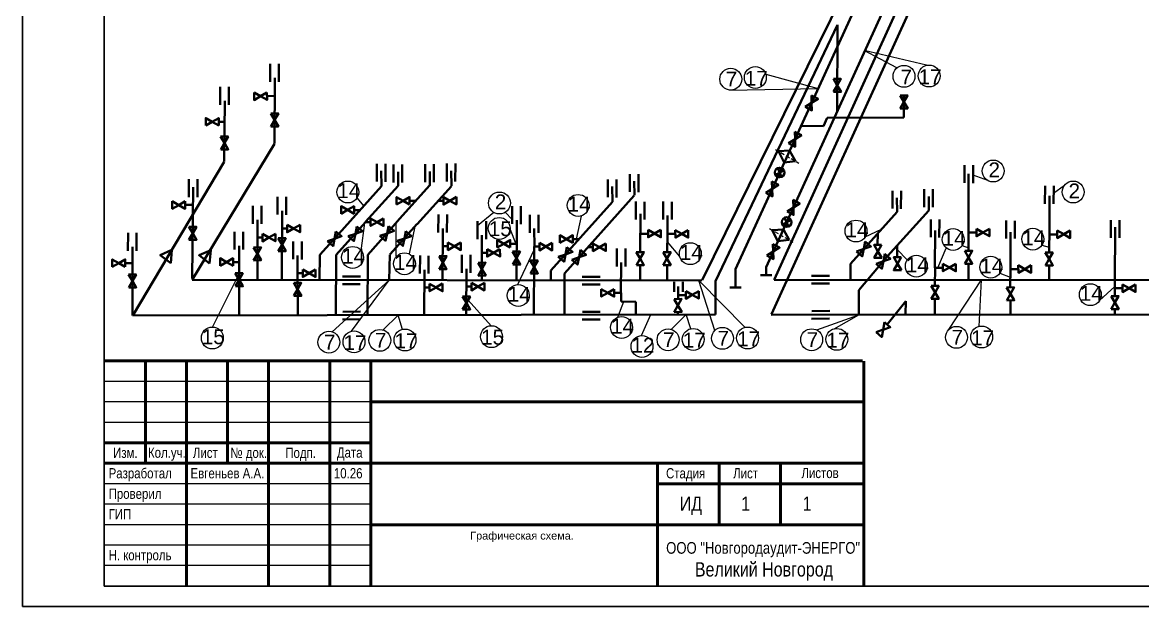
# Model space of a CAD drawing. Header units: inches. Extents: x -14875 to -3761, y 5061 to 12920.
# Drawn here: x -14875 to -7638, y 5061 to 8837 of the extents above; entities that cross this region are included whole.
import ezdxf
from ezdxf.enums import TextEntityAlignment as Align

# ---------------------------------------------------------------- set-up
doc = ezdxf.new("R2010")
doc.units = ezdxf.units.IN
doc.header["$MEASUREMENT"] = 0
doc.linetypes.add('ACAD_ISO02W100', pattern=[15, 12, -3])
doc.layers.get('0').update_dxf_attribs({"true_color": 0x000000})
for name, color, linetype, lineweight in [('анп Рамка жирная', 7, 'Continuous', 50), ('ГП_Таbлицы', 7, 'Continuous', 50), ('Трубы', 7, 'Continuous', 40)]:
    doc.layers.add(name, color=color, linetype=linetype, lineweight=lineweight)
doc.styles.add('ISO', font='arial.ttf')
doc.styles.get("Standard").update_dxf_attribs({"font": 'arial.ttf'})

msp = doc.modelspace()

# ---------------------------------------------------------------- linework, layer by layer
at = {"color": 18, "true_color": 0x000000}
for p, q in [((-9033.442464642885, 8560.150057035122), (-9435.486067306705, 8654.474533116374)), ((-9225.28145690011, 8542.439351792616), (-9435.486067306705, 8654.474533116374)), ((-10072.5053430079, 8503.000149872527), (-9733.103170797029, 8410.93543735408)), ((-10306.41879072227, 8399.735983803084), (-9733.103170797029, 8410.93543735408)), ((-10008.64714254545, 8014.944952006452), (-9985.677186472025, 8001.465990094466)), ((-9975.699486205072, 7995.774151493817), (-9952.729530131652, 7982.29518958183)), ((-9941.494552547378, 7975.875100976791), (-9918.524596473953, 7962.396139064806)), ((-9908.851675900101, 7957.066493319302), (-9885.88171982668, 7943.587531407316)), ((-9875.954368352785, 7937.924988567729), (-9857.54695571779, 7926.789549758329)), ((-8638.400848545007, 7815.162863223044), (-8731.629866862193, 7849.931246831862)), ((-8142.586715873684, 7783.530670604678), (-8212.777046662803, 7732.066622570901)), ((-12712.98165778396, 7702.491889500723), (-12669.70617009633, 7650.467753258019)), ((-11827.92335779877, 7608.002119706), (-11934.83360139322, 7521.757030478644)), ((-11755.02258986727, 7609.627620525594), (-11711.02621294649, 7564.104640167972)), ((-12685.42012379814, 7361.25743325578), (-12662.28821709121, 7542.434404484515)), ((-12459.27885704776, 7326.144485240506), (-12459.91665648023, 7542.424425161584)), ((-12374.63397039788, 7341.046328043181), (-12338.01611411499, 7518.063584832658)), ((-11723.07724772147, 7498.868419118075), (-11686.7996985137, 7406.125220660246)), ((-10049.05875529652, 7505.491532864609), (-10026.0887992231, 7492.012570952624)), ((-10016.11109895614, 7486.320732351975), (-9993.141142882723, 7472.841770439987)), ((-9981.90616529845, 7466.421681834949), (-9958.936209225025, 7452.942719922963)), ((-9430.314903961076, 7450.176001731723), (-9325.023946728328, 7500.105880766883)), ((-10627.99791733694, 7324.921317878814), (-10707.72745446908, 7418.003890152142)), ((-9949.263288651173, 7447.61307417746), (-9926.293332577752, 7434.134112265474)), ((-9916.365981103856, 7428.471569425887), (-9897.95856846886, 7417.336130616486)), ((-8802.725498869539, 7395.090576874873), (-8763.32582093502, 7379.577369236134)), ((-8287.778176204465, 7398.023534897724), (-8240.560061680331, 7384.797693118913)), ((-11674.17289064321, 7142.774601567939), (-11567.81287080405, 7366.843840721654)), ((-9158.386748802182, 7302.029801543724), (-9223.126428336956, 7370.155312712284)), ((-8960.682539505975, 7250.452458846712), (-8906.019253172275, 7378.364706424903)), ((-13646.70238047403, 6867.014054395566), (-13484.58169374621, 7189.859263517583)), ((-12872.54584653226, 6837.769787066443), (-12504.17169858411, 7171.786190617227)), ((-12748.09272256639, 6841.290183240564), (-12504.17169858411, 7171.786190617227)), ((-10205.65974768249, 6866.201388082534), (-10503.58120409321, 7169.666750768456)), ((-10402.06470699457, 6844.908462420588), (-10503.58120409321, 7169.666750768456)), ((-8890.210361652225, 6851.429766062103), (-8678.703864831627, 7173.621200877891)), ((-8693.805402340138, 6872.72269172405), (-8678.703864831627, 7173.621200877891)), ((-8559.649976449076, 7216.511556047621), (-8493.093657458001, 7191.583732608278)), ((-7916.415948234458, 7039.347410627737), (-7817.535451307256, 7129.513657083075)), ((-11847.06950435063, 6876.635082093004), (-11995.22409082519, 7041.997786351169)), ((-11027.90486414315, 6931.623245789067), (-10989.56568249539, 7033.605098125621)), ((-10875.74588187017, 6813.590874202799), (-10814.4737157276, 6948.790964080983)), ((-10681.39628208302, 6853.816471883491), (-10585.75956946511, 6948.759417887415)), ((-10556.94315811716, 6857.336868057611), (-10585.75956946511, 6948.759417887415)), ((-9743.059877496245, 6849.230344915561), (-9470.344771611697, 6947.370751275857)), ((-9629.33892788814, 6857.498245067947), (-9470.344771611697, 6947.370751275857)), ((-12543.28010019924, 6849.690098802765), (-12447.64338758133, 6944.633044806689)), ((-12418.82697623337, 6853.210494976885), (-12447.64338758133, 6944.633044806689))]:
    msp.add_line(p, q, dxfattribs=at)
at = {"color": 7}
msp.add_line((-11265.73891103064, 7585.753857461017), (-11297.0771704352, 7436.668375387171), dxfattribs=at)
at = {"color": 18, "lineweight": 40, "true_color": 0x000000}
for points in [[(-9635.163726882769, 8471.701189368243), (-9586.634241570997, 8472.200963371191), (-9610.466167281724, 8429.923309321563)], [(-13377.98961666314, 8383.737040591295), (-13377.71580831842, 8335.205754314604), (-13335.82338576184, 8359.708522471763)], [(-13294.48424176466, 8384.130549024374), (-13294.21043341993, 8335.599262747684), (-13336.37666439523, 8359.627780940558)], [(-9204.26209661756, 8364.49756731293), (-9155.732611305788, 8364.997341315879), (-9179.564537016515, 8322.71968726625)], [(-13269.59944396155, 8248.52244269293), (-13221.06995864978, 8249.02221669588), (-13244.90188436051, 8206.74456264625)], [(-13906.61521095074, 7680.79174961539), (-13906.34140260602, 7632.260463338698), (-13864.44898004944, 7656.763231495857)], [(-13823.10983605226, 7681.185258048468), (-13822.83602770754, 7632.653971771779), (-13865.00225868284, 7656.682489964653)], [(-12154.56833844057, 7708.473699007147), (-12154.29453009585, 7659.942412730456), (-12112.40210753928, 7684.445180887615)], [(-12071.06296354209, 7708.867207440226), (-12070.78915519737, 7660.335921163536), (-12112.95538617267, 7684.36443935641)], [(-13164.51944585225, 7529.101497083211), (-13164.24563750753, 7480.57021080652), (-13122.35321495095, 7505.072978963679)], [(-13081.01407095377, 7529.49500551629), (-13080.74026260904, 7480.9637192396), (-13122.90649358434, 7504.992237432474)], [(-12625.35501488443, 7570.178841304609), (-12625.0812065397, 7521.647555027917), (-12583.18878398313, 7546.150323185077)], [(-12541.84963998594, 7570.572349737688), (-12541.57583164122, 7522.041063460998), (-12583.74206261652, 7546.069581653872)], [(-13323.87148710834, 7470.43813480602), (-13323.59767876362, 7421.906848529328), (-13281.70525620704, 7446.409616686487)], [(-13240.36611220986, 7470.831643239098), (-13240.09230386513, 7422.300356962409), (-13282.25853484043, 7446.328875155283)], [(-10832.94575795964, 7496.619509192074), (-10832.67194961491, 7448.088222915383), (-10790.77952705834, 7472.590991072542)], [(-10749.44038306116, 7497.013017625153), (-10749.16657471643, 7448.481731348464), (-10791.33280569173, 7472.510249541338)], [(-10656.64023560263, 7494.865749660028), (-10656.3664272579, 7446.334463383337), (-10614.47400470133, 7470.837231540496)], [(-10573.13486070414, 7495.259258093107), (-10572.86105235942, 7446.727971816417), (-10615.02728333472, 7470.756490009291)], [(-8711.230090042507, 7503.031735750155), (-8710.956281697783, 7454.500449473464), (-8669.063859141208, 7479.003217630623)], [(-8627.724715144024, 7503.425244183234), (-8627.4509067993, 7454.893957906545), (-8669.617137774601, 7478.922476099418)], [(-8189.121651481913, 7491.737512206237), (-8188.84784313719, 7443.206225929545), (-8146.955420580614, 7467.708994086704)], [(-8105.616276583431, 7492.131020639315), (-8105.342468238707, 7443.599734362626), (-8147.508699214008, 7467.6282525555)], [(-13381.44531450836, 7382.90780567093), (-13332.91582919659, 7383.407579673878), (-13356.74775490732, 7341.129925624249)], [(-13222.09327325227, 7441.571167948121), (-13173.5637879405, 7442.070941951069), (-13197.39571365123, 7399.793287901441)], [(-12125.55150140381, 7414.202374137261), (-12125.27769305909, 7365.67108786057), (-12083.38527050251, 7390.173856017729)], [(-12042.04612650533, 7414.59588257034), (-12041.77231816061, 7366.064596293651), (-12083.93854913591, 7390.093114486524)], [(-11534.93016627372, 7411.871852082571), (-11534.65635792899, 7363.34056580588), (-11492.76393537242, 7387.843333963039)], [(-11451.42479137523, 7412.26536051565), (-11451.15098303051, 7363.734074238961), (-11493.31721400581, 7387.762592431834)], [(-11188.914862744, 7408.090476535239), (-11188.64105439928, 7359.559190258547), (-11146.74863184271, 7384.061958415707)], [(-11105.40948784552, 7408.483984968318), (-11105.1356795008, 7359.952698691628), (-11147.3019104761, 7383.981216884502)], [(-9323.73666039559, 7398.924952518882), (-9372.267946672282, 7398.651144174159), (-9347.765178515123, 7356.758721617583)], [(-12183.12532880384, 7326.672045002171), (-12134.59584349206, 7327.17181900512), (-12158.42776920279, 7284.894164955491)], [(-11872.84740686162, 7371.675401954104), (-11872.5735985169, 7323.144115677413), (-11830.68117596032, 7347.646883834572)], [(-11789.34203196314, 7372.068910387183), (-11789.06822361842, 7323.537624110493), (-11831.23445459372, 7347.566142303367)], [(-11707.72680739979, 7355.55815812595), (-11659.19732208802, 7356.057932128899), (-11683.02924779875, 7313.78027807927)], [(-10908.41791496336, 7352.61419643505), (-10859.88842965159, 7353.113970437998), (-10883.72035536232, 7310.83631638837)], [(-10734.98222902955, 7352.557258602708), (-10686.45274371778, 7353.057032605657), (-10710.2846694285, 7310.779378556028)], [(-9323.262410431307, 7314.866298987008), (-9371.793696708, 7314.592490642284), (-9347.765178515123, 7356.758721617583)], [(-9196.882403661077, 7319.109844016191), (-9245.413689937768, 7318.836035671467), (-9220.910921780609, 7276.943613114892)], [(-8787.268465056222, 7360.30090511325), (-8738.73897974445, 7360.800679116199), (-8762.570905455177, 7318.52302506657)], [(-8266.739999407298, 7350.353230910205), (-8218.210514095526, 7350.853004913153), (-8242.042439806253, 7308.575350863524)], [(-13063.81018236412, 7240.451244695658), (-13063.5363740194, 7191.919958418966), (-13021.64395146282, 7216.422726576126)], [(-12980.30480746564, 7240.844753128737), (-12980.03099912092, 7192.313466852047), (-13022.19723009622, 7216.341985044921)], [(-11930.42123426164, 7284.145072819014), (-11881.89174894987, 7284.644846821962), (-11905.7236746606, 7242.367192772334)], [(-11593.8663081265, 7298.673041163671), (-11545.33682281473, 7299.172815166619), (-11569.16874852546, 7256.89516111699)], [(-9196.408153696793, 7235.051190484317), (-9244.939439973487, 7234.777382139593), (-9220.910921780609, 7276.943613114892)], [(-8927.77518628164, 7277.027749457309), (-8927.501377936916, 7228.496463180618), (-8885.608955380341, 7252.999231337777)], [(-8844.269811383158, 7277.421257890388), (-8843.996003038434, 7228.889971613698), (-8886.162234013735, 7252.918489806572)], [(-8440.844628889772, 7267.178011027565), (-8440.570820545048, 7218.646724750874), (-8398.678397988473, 7243.149492908033)], [(-8357.33925399129, 7267.571519460644), (-8357.065445646565, 7219.040233183954), (-8399.231676621866, 7243.068751376828)], [(-14188.2297589624, 7208.232450865809), (-14139.70027365063, 7208.732224868758), (-14163.53219936135, 7166.454570819129)], [(-13499.51906027886, 7215.644549199456), (-13450.98957496708, 7216.144323202405), (-13474.82150067781, 7173.866669152776)], [(-13121.38400976414, 7152.920915560568), (-13072.85452445237, 7153.420689563516), (-13096.6864501631, 7111.143035513887)], [(-12244.25801961618, 7148.207548313505), (-12243.98421127145, 7099.676262036814), (-12202.09178871488, 7124.179030193973)], [(-12160.75264471769, 7148.601056746584), (-12160.47883637297, 7100.069770469894), (-12202.64506734827, 7124.098288662768)], [(-11973.60673079781, 7153.536331679665), (-11973.33292245309, 7105.005045402973), (-11931.44049989651, 7129.507813560132)], [(-11890.10135589933, 7153.929840112743), (-11889.82754755461, 7105.398553836054), (-11931.99377852991, 7129.427072028928)], [(-11134.87923258143, 7113.234018511983), (-11134.60542423671, 7064.702732235291), (-11092.71300168013, 7089.205500392451)], [(-11051.37385768295, 7113.627526945062), (-11051.10004933823, 7065.096240668372), (-11093.26628031353, 7089.124758861246)], [(-10588.8849572739, 7099.823132739526), (-10588.61114892918, 7051.291846462835), (-10546.7187263726, 7075.794614619994)], [(-10505.37958237542, 7100.216641172605), (-10505.1057740307, 7051.685354895915), (-10547.272005006, 7075.713873088789)], [(-9003.57448966003, 7133.534573252702), (-8955.045004348258, 7134.034347255651), (-8978.876930058985, 7091.756693206022)], [(-8516.169777594761, 7124.509757972697), (-8467.64029228299, 7125.009531975646), (-8491.472217993716, 7082.731877926017)], [(-7767.09021118614, 7143.040230778737), (-7766.816402841416, 7094.508944502046), (-7724.923980284841, 7119.011712659205)], [(-7683.584836287657, 7143.433739211816), (-7683.311027942933, 7094.902452935126), (-7725.477258918234, 7118.930971128)], [(-12031.18055819783, 7066.006002544575), (-11982.65107288606, 7066.505776547523), (-12006.48299859679, 7024.228122497894)], [(-10664.25723654642, 7049.223185716863), (-10615.72775123465, 7049.722959719811), (-10639.55967694538, 7007.445305670182)], [(-7841.525902703805, 7067.958400460888), (-7792.996417392033, 7068.458174463836), (-7816.828343102759, 7026.180520414207)]]:
    msp.add_lwpolyline(points, close=True, dxfattribs=at)
at = {"color": 0, "lineweight": 40}
for points in [[(-9634.31990367969, 8387.732118258484), (-9585.790418367915, 8388.231892261432), (-9610.487978043475, 8430.009772380943)], [(-9777.53009784366, 8365.542160342784), (-9734.679365164186, 8342.756738961745), (-9775.837485257971, 8317.039626655598)], [(-9203.418273414482, 8280.528496203171), (-9154.888788102706, 8281.02827020612), (-9179.586347778266, 8322.80615032563)], [(-9816.973378645262, 8291.40887132739), (-9774.122645965781, 8268.62344994635), (-9775.815258582044, 8317.125983733147)], [(-13268.75562075847, 8164.553371583172), (-13220.2261354467, 8165.05314558612), (-13244.92369512226, 8206.831025705631)], [(-9884.899488845203, 8130.52425759319), (-9842.048756165728, 8107.738836212151), (-9883.206876259514, 8082.021723906004)], [(-13593.8688833904, 8099.92154523408), (-13545.33939807863, 8100.421319237026), (-13569.17132378936, 8058.143665187399)], [(-13593.02506018732, 8015.95247412432), (-13544.49557487555, 8016.452248127267), (-13569.19313455111, 8058.23012824678)], [(-9924.342769646804, 8056.390968577796), (-9881.492036967324, 8033.605547196756), (-9883.184649583587, 8082.108080983553)], [(-10072.27212029543, 7735.16725512939), (-10029.42138761594, 7712.38183374835), (-10031.11400023221, 7760.884367535147)], [(-10032.82883949382, 7809.300544144784), (-9989.97810681435, 7786.515122763745), (-10031.13622690813, 7760.798010457598)], [(-9895.48519084258, 7689.367463465585), (-9852.634458163106, 7666.582042084547), (-9893.792578256891, 7640.8649297784)], [(-9934.928471644182, 7615.234174450192), (-9892.077738964701, 7592.448753069151), (-9893.770351580964, 7640.951286855949)], [(-13799.15002426946, 7515.925177390011), (-13750.62053895769, 7516.424951392957), (-13774.45246466841, 7474.14729734333)], [(-13798.30620106638, 7431.956106280251), (-13749.77671575461, 7432.455880283198), (-13774.47427543017, 7474.233760402711)], [(-12849.42951946442, 7486.419907724041), (-12812.76339864822, 7454.624368682043), (-12858.63220357911, 7438.768346191107)], [(-12769.36132632119, 7455.480429371028), (-12732.69520550499, 7423.684890329027), (-12723.4925213978, 7471.336451965886)], [(-12714.33082273505, 7518.908819037555), (-12677.66470191885, 7487.113279995558), (-12723.53350684974, 7471.257257504622)], [(-12564.69703908042, 7457.679381931355), (-12528.03091826422, 7425.883842889354), (-12518.82823415704, 7473.535404526214)], [(-12509.66653549428, 7521.107771597883), (-12473.00041467808, 7489.312232555885), (-12518.86921960897, 7473.456210064949)], [(-12397.84092012456, 7487.808259141508), (-12361.17479930836, 7456.01272009951), (-12407.04360423926, 7440.156697608574)], [(-13221.24945004919, 7357.602096838362), (-13172.71996473742, 7358.10187084131), (-13197.41752441298, 7399.879750960821)], [(-12904.46002305056, 7422.991518057514), (-12867.79390223436, 7391.195979015512), (-12858.59121812718, 7438.847540652372)], [(-12452.87142371071, 7424.37986947498), (-12416.2053028945, 7392.584330432979), (-12407.00261878732, 7440.235892069839)], [(-11357.27313591748, 7385.093101645798), (-11320.60701510128, 7353.297562603801), (-11366.47582003217, 7337.441540112864)], [(-10026.00443467912, 7404.136781323354), (-9983.153701999647, 7381.351359942315), (-10024.31182209343, 7355.634247636168)], [(-9430.048134940222, 7420.388087055857), (-9393.382014124021, 7388.592548013859), (-9439.250819054916, 7372.736525522923)], [(-13916.07603059202, 7280.777365962779), (-13908.95493411377, 7366.303166985575), (-13984.11755856464, 7332.969614886766)], [(-13665.20494417106, 7279.497895507485), (-13658.08384769281, 7365.023696530281), (-13733.24647214369, 7331.690144431472)], [(-13380.60149130528, 7298.93873456117), (-13332.07200599351, 7299.438508564119), (-13356.76956566907, 7341.21638868363)], [(-11706.88298419671, 7271.589087016191), (-11658.35349888494, 7272.08886101914), (-11683.0510585605, 7313.86674113865)], [(-11412.30363950362, 7321.664711979271), (-11375.63751868742, 7289.869172937269), (-11366.43483458023, 7337.520734574129)], [(-11324.51332294329, 7303.197099527208), (-11287.84720212708, 7271.401560485207), (-11278.6445180199, 7319.053122122066)], [(-11269.48281935714, 7366.625489193735), (-11232.81669854094, 7334.829950151738), (-11278.68550347184, 7318.973927660802)], [(-10907.57409176029, 7268.645125325291), (-10859.04460644851, 7269.144899328239), (-10883.74216612407, 7310.92277944775)], [(-10734.13840582647, 7268.588187492949), (-10685.60892051469, 7269.087961495898), (-10710.30648019025, 7310.865841615408)], [(-10065.44771548072, 7330.00349230796), (-10022.59698280124, 7307.21807092692), (-10024.28959541751, 7355.720604713717)], [(-9485.078638526367, 7356.959697389329), (-9448.412517710163, 7325.164158347328), (-9439.20983360298, 7372.815719984188)], [(-9303.193878205708, 7340.572978553166), (-9266.527757389507, 7308.777439511168), (-9312.396562320402, 7292.921417020232)], [(-8786.424641853144, 7276.331834003491), (-8737.895156541368, 7276.83160800644), (-8762.592716216928, 7318.609488125951)], [(-12182.28150560076, 7242.702973892412), (-12133.75202028898, 7243.202747895361), (-12158.44957996454, 7284.980628014871)], [(-11929.57741105857, 7200.176001709255), (-11881.04792574679, 7200.675775712203), (-11905.74548542235, 7242.453655831714)], [(-11593.02248492343, 7214.703970053912), (-11544.49299961165, 7215.20374405686), (-11569.19055928721, 7256.981624176371)], [(-9358.224381791853, 7277.144588886638), (-9321.55826097565, 7245.349049844637), (-9312.355576868466, 7293.000611481497)], [(-8265.89617620422, 7266.384159800446), (-8217.366690892444, 7266.883933803394), (-8242.064250568004, 7308.661813922905)], [(-14187.38593575932, 7124.26337975605), (-14138.85645044755, 7124.763153758999), (-14163.55401012311, 7166.54103387851)], [(-13498.67523707578, 7131.675478089697), (-13450.145751764, 7132.175252092646), (-13474.84331143956, 7173.953132212157)], [(-13120.54018656107, 7068.951844450808), (-13072.01070124929, 7069.451618453757), (-13096.70826092485, 7111.229498573268)], [(-12030.33673499475, 6982.036931434815), (-11981.80724968298, 6982.536705437764), (-12006.50480935854, 7024.314585557275)], [(-9002.730666456951, 7049.565502142943), (-8954.201181145176, 7050.065276145891), (-8978.898740820736, 7091.843156265402)], [(-8515.325954391683, 7040.540686862938), (-8466.796469079907, 7041.040460865886), (-8491.494028755467, 7082.818340985397)], [(-7840.682079500726, 6983.989329351129), (-7792.15259418895, 6984.489103354077), (-7816.850153864511, 7026.266983473588)], [(-10663.41341334334, 6965.254114607103), (-10614.88392803157, 6965.753888610052), (-10639.58148770713, 7007.531768729563)], [(-9304.799785754742, 6898.920933722591), (-9268.133664938541, 6867.125394680594), (-9314.002469869436, 6851.269372189658)], [(-9359.830289340887, 6835.492544056064), (-9323.164168524683, 6803.697005014063), (-9313.9614844175, 6851.348566650922)]]:
    msp.add_lwpolyline(points, close=True, dxfattribs=at)
at = {"color": 7, "lineweight": 40}
for points in [[(-13689.7564758515, 8170.602082164785), (-13689.64397678724, 8219.134010445458), (-13647.67034359856, 8194.770619220833)], [(-13605.69671033612, 8170.407228069798), (-13605.58421127185, 8218.939156350472), (-13647.67034359856, 8194.770619220833)], [(-12456.96666325762, 7659.612222600872), (-12456.85416419336, 7708.144150881544), (-12414.88053100468, 7683.78075965692)], [(-12372.90689774224, 7659.417368505885), (-12372.79439867797, 7707.949296786559), (-12414.88053100468, 7683.78075965692)], [(-12815.75408369803, 7600.890384992859), (-12815.64158463376, 7649.422313273531), (-12773.66795144508, 7625.058922048907)], [(-12731.69431818264, 7600.695530897872), (-12731.58181911837, 7649.227459178546), (-12773.66795144508, 7625.058922048907)], [(-11401.71273546866, 7412.786800736996), (-11401.6002364044, 7461.318729017668), (-11359.62660321572, 7436.955337793044)], [(-11317.65296995328, 7412.591946642009), (-11317.54047088901, 7461.123874922683), (-11359.62660321572, 7436.955337793044)], [(-11807.39841742825, 7382.323079211854), (-11807.28591836398, 7430.855007492526), (-11765.3122851753, 7406.491616267902)], [(-11723.33865191286, 7382.128225116867), (-11723.22615284859, 7430.660153397541), (-11765.3122851753, 7406.491616267902)], [(-13597.19390774911, 7264.369408071607), (-13597.08140868484, 7312.901336352279), (-13555.10777549616, 7288.537945127655)], [(-13513.13414223372, 7264.17455397662), (-13513.02164316945, 7312.706482257294), (-13555.10777549616, 7288.537945127655)], [(-14294.36963968828, 7256.981645279824), (-14294.25714062402, 7305.513573560496), (-14252.28350743534, 7281.150182335872)], [(-14210.3098741729, 7256.786791184837), (-14210.19737510863, 7305.318719465511), (-14252.28350743534, 7281.150182335872)]]:
    msp.add_lwpolyline(points, close=True, dxfattribs=at)
at = {"color": 18, "true_color": 0x000000}
for centre in [(-10298.43789286194, 8470.090106695667), (-10139.61384083063, 8481.211297489479), (-9179.42385800448, 8488.643016567667), (-9016.965768509053, 8490.851535797361), (-8603.384235686699, 7876.961195169019), (-12772.0785754391, 7740.921307399529), (-8086.239201986366, 7740.732921313373), (-11792.90674494046, 7669.800451651974), (-11284.42072010589, 7654.387446950999), (-11794.19143148842, 7505.710935883008), (-9489.41182161622, 7488.605419630529), (-8861.822416524683, 7433.519994773678), (-8346.87509385961, 7436.45295279653), (-12741.39361535469, 7318.360096362865), (-10559.49558113514, 7342.277294511232), (-12405.97667421679, 7277.356546608333), (-9099.727050738544, 7262.047214786211), (-8618.74689410422, 7254.940973946426), (-11671.10039789409, 7072.162233850288), (-7975.512865889603, 7077.776828526543), (-11843.99701160151, 6806.022714375353), (-11003.66664638579, 6865.604080292493), (-13647.87404476716, 6797.199274200708), (-12894.47948764876, 6770.043922097715), (-12732.02139815333, 6772.25244132741), (-12565.21374131574, 6781.964233834036), (-12402.75565182031, 6784.172753063731), (-10872.05212906069, 6742.825982417353), (-10703.32992319952, 6786.090606914762), (-10540.8718337041, 6788.299126144457), (-10352.04651276485, 6794.955126939685), (-10189.58842326943, 6797.16364616938), (-9775.725692970507, 6786.251983925098), (-9613.26760347508, 6788.460503154793), (-8840.192167422505, 6801.4764305812), (-8677.734077927078, 6803.684949810895)]:
    msp.add_circle(centre, 70.6980838045858, dxfattribs=at)
at = {"layer": 'анп Рамка жирная', "color": 7, "lineweight": 30, "ltscale": 0.001}
for p, q in [((-14874.52955853642, 5061.48291284577), (-14874.52955853642, 12920.10256946853)), ((-14345.32958165987, 5193.782907064748), (-14345.32958165987, 12787.80257524955)), ((-3893.630038339352, 5193.782907064748), (-14345.32958165987, 5193.782907064748)), ((-3761.330044119617, 5061.48291284577), (-14874.52955853642, 5061.48291284577))]:
    msp.add_line(p, q, dxfattribs=at)
at = {"layer": 'ГП_Таbлицы', "color": 7}
for p, q in [((-14078.24089263883, 6649.091125762852), (-14078.24089263883, 5987.591125869139)), ((-13813.64089268111, 6649.091125762852), (-13813.64089268111, 5193.791125995403)), ((-13549.04089272357, 6649.091125762852), (-13549.04089272357, 5987.591125869139)), ((-13284.44089276591, 6649.091125762852), (-13284.44089276591, 5193.791125995403)), ((-12887.54089282974, 6649.091125762852), (-12887.54089282974, 5193.791125995403)), ((-12622.94089287138, 6649.091125762852), (-12622.94089287138, 5193.791125995403)), ((-9438.233014525378, 6648.109713074611), (-9438.298028346242, 5193.84287369696)), ((-12622.94089287138, 6384.491125804436), (-9447.740893379638, 6384.491125804436)), ((-12622.94089287138, 6119.891125847533), (-14342.84089259649, 6119.891125847533)), ((-14342.84089259649, 5987.591125869139), (-9447.740893379638, 5987.591125869139)), ((-10770.74089316864, 5987.591125869139), (-10770.74089316864, 5193.791125995403)), ((-10373.84089323183, 5987.591125869139), (-10373.84089323183, 5590.691125932213)), ((-9976.940893294957, 5987.591125869139), (-9976.940893294957, 5590.691125932213)), ((-10770.74089316864, 5855.291125889116), (-9447.740893379638, 5855.291125889116)), ((-12622.94089287138, 5590.691125932213), (-9447.740893379638, 5590.691125932213))]:
    msp.add_line(p, q, dxfattribs=at)
at = {"layer": 'ГП_Таbлицы', "color": 7, "lineweight": -3}
for p, q in [((-12622.94089287138, 6516.791125784459), (-14342.84089259649, 6516.791125784459)), ((-12622.94089287138, 6384.491125804436), (-14342.84089259649, 6384.491125804436)), ((-12622.94089287138, 6252.191125825926), (-14342.84089259649, 6252.191125825926)), ((-12622.94089287138, 5855.291125889116), (-14342.84089259649, 5855.291125889116)), ((-12622.94089287138, 5722.991125910723), (-14342.84089259649, 5722.991125910723)), ((-12622.94089287138, 5590.691125932213), (-14342.84089259649, 5590.691125932213)), ((-12622.94089287138, 5458.39112595382), (-14342.84089259649, 5458.39112595382)), ((-12622.94089287138, 5326.091125973797), (-14342.84089259649, 5326.091125973797))]:
    msp.add_line(p, q, dxfattribs=at)
at = {"layer": 'ГП_Таbлицы', "color": 7}
msp.add_lwpolyline([(-14342.84089259649, 6649.091125762852), (-14342.84089259649, 6649.091125762852), (-9447.740893379638, 6649.091125762852)], dxfattribs=at)
at = {"layer": 'Трубы', "color": 18, "true_color": 0x000000}
for p, q in [((-8713.588026867747, 10226.76621964356), (-10069.62446813936, 7255.718093818223)), ((-9003.825403888372, 10005.91527142804), (-10267.61121827476, 7243.002083483532)), ((-8982.477005380195, 9267.217585677537), (-10035.37008294887, 6951.472299677285)), ((-9092.173517767751, 9211.850717208124), (-10018.66683322768, 7174.049301995563)), ((-9533.323624535147, 9101.213844460459), (-10483.87848484773, 7171.020255512512)), ((-9607.804316864105, 8822.321608961074), (-10396.6202651329, 7164.241406171337)), ((-9610.973185602164, 8261.49813620106), (-9607.804316864105, 8822.321608961074)), ((-13273.10594196638, 8568.95144485688), (-13273.42542091919, 8453.114870654439)), ((-13217.31077005841, 8568.632846622128), (-13217.64704961265, 8452.796272419684)), ((-13245.23433930763, 8054.911043899729), (-13244.0140623633, 8477.850922886428)), ((-13595.94104360944, 8420.555309980306), (-13596.26052256225, 8304.718735777864)), ((-13540.14587170147, 8420.23671174555), (-13540.48215125571, 8304.400137543109)), ((-13244.40451249882, 8361.566380302853), (-13294.36085996678, 8361.322587194556)), ((-9179.879024085294, 8221.943746179159), (-9179.974426485653, 8364.292888060556)), ((-9699.091050002306, 8167.379885498429), (-9676.346913139369, 8220.664783068945)), ((-9676.346913139369, 8220.664783068945), (-9179.6050938687, 8221.551623463421)), ((-9842.309939104318, 8168.148460221275), (-9699.091050002306, 8167.379885498429)), ((-13245.6590889144, 8052.876469294979), (-13777.48095068262, 7172.885147692958)), ((-9990.697173870958, 8004.53060663679), (-9917.929449630643, 8008.507680289744)), ((-9990.697173870958, 8004.53060663679), (-9953.772105869964, 7932.674585493254)), ((-9917.929449630643, 8008.507680289744), (-9880.715224029536, 7940.733919372671)), ((-13571.87528396286, 7936.379916045002), (-14162.1449029487, 6943.84178871786)), ((-12584.93606461571, 7923.837096891963), (-12585.25554356851, 7808.000522689523)), ((-12529.14089270774, 7923.518498657209), (-12529.47717226197, 7807.681924454768)), ((-12476.9020569065, 7917.981422782963), (-12477.2215358593, 7802.144848580523)), ((-12421.10688499852, 7917.66282454821), (-12421.44316455276, 7801.826250345768)), ((-12272.23776966573, 7920.180375343291), (-12272.55724861853, 7804.343801140851)), ((-12216.44259775776, 7919.861777108537), (-12216.77887731199, 7804.025202906096)), ((-12133.34746527585, 7925.225448309429), (-12133.66694422866, 7809.38887410699)), ((-12077.55229336788, 7924.906850074676), (-12077.88857292212, 7809.070275872235)), ((-9995.323112302049, 7894.421675716303), (-9970.670288005571, 7839.130851369153)), ((-9880.715224029536, 7940.733919372671), (-9953.772105869964, 7932.674585493254)), ((-8787.716183426062, 7915.144225870259), (-8788.035662378865, 7799.307651667817)), ((-8731.921011518089, 7914.825627635506), (-8732.257291072327, 7798.989053433063)), ((-13798.53106885361, 7823.849223936106), (-13798.85054780641, 7708.012649733664)), ((-13742.73589694563, 7823.530625701351), (-13743.07217649987, 7707.694051498909)), ((-12446.76066575343, 7781.589129180122), (-12448.07142317839, 7871.246218890656)), ((-12242.09637851266, 7783.788081740449), (-12243.40713593762, 7873.445171450983)), ((-12103.50092831359, 7780.096794530991), (-12104.51683154775, 7878.490244417122)), ((-11092.77968106877, 7822.51029081372), (-11093.09916002157, 7706.67371661128)), ((-11036.98450916079, 7822.191692578966), (-11037.32078871503, 7706.355118376525)), ((-10950.69786602126, 7857.136878143283), (-10951.01734497406, 7741.300303940843)), ((-10894.90269411328, 7856.81827990853), (-10895.23897366752, 7740.981705706088)), ((-9955.754135497347, 7880.044333043808), (-10008.9124552878, 7852.088422767918)), ((-8763.207752529317, 7501.788954267848), (-8761.521004500715, 7857.754998896862)), ((-12657.33265164867, 7547.250653326753), (-12447.03813493514, 7781.014717164269)), ((-12438.984477077, 7567.014264690277), (-12242.38934758201, 7784.515971366325)), ((-12325.04815402881, 7532.55925168469), (-12103.27094349364, 7778.129467308021)), ((-11062.9331441065, 7677.381637035282), (-11063.94904734066, 7775.775086921412)), ((-10920.55647486819, 7720.744584540442), (-10921.86723229315, 7810.401674250976)), ((-9254.090786320094, 7749.126022402183), (-9254.410265272898, 7633.289448199743)), ((-9198.29561441212, 7748.807424167429), (-9198.631893966358, 7632.970849964988)), ((-9048.387434244485, 7758.577320804587), (-9048.70691319729, 7642.740746602147)), ((-8992.592262336511, 7758.258722569833), (-8992.92854189075, 7642.422148367392)), ((-8268.089502197705, 7780.562380091877), (-8268.408981150507, 7664.725805889435)), ((-8212.294330289731, 7780.243781857123), (-8212.630609843969, 7664.40720765468)), ((-13226.20028717591, 7710.445412198511), (-13226.51976612871, 7594.608837996069)), ((-13170.40511526793, 7710.126813963758), (-13170.74139482217, 7594.290239761314)), ((-12154.30395219996, 7684.565264153736), (-12187.2201066449, 7684.319300410989)), ((-11460.20769483524, 7233.426432980488), (-11062.9331441065, 7677.381637035282)), ((-11372.4173782749, 7214.958820528425), (-10921.43172566221, 7719.281499637576)), ((-10910.70765208729, 7678.750505806594), (-10911.0271310401, 7562.913931604153)), ((-10854.91248017932, 7678.431907571841), (-10855.24875973356, 7562.595333369398)), ((-10735.05607779093, 7678.750505806594), (-10735.37555674373, 7562.913931604153)), ((-10679.26090588295, 7678.431907571841), (-10679.59718543719, 7562.595333369398)), ((-8239.151247564503, 7716.719340164675), (-8239.288041611788, 7507.292458171369)), ((-13779.47382989238, 7657.947624021746), (-13822.97244791279, 7657.881457428501)), ((-13385.552328432, 7651.782049921319), (-13385.8718073848, 7535.945475718878)), ((-13329.75715652402, 7651.463451686566), (-13330.09343607826, 7535.626877484123)), ((-13198.66518177101, 7178.406474375321), (-13197.10840757282, 7619.344890228058)), ((-11710.47150687066, 7650.100884160151), (-11710.79098582347, 7534.264309957709)), ((-11654.67633496269, 7649.782285925397), (-11655.01261451692, 7533.945711722954)), ((-10883.99029992102, 7355.063721611115), (-10882.2413537008, 7599.001132528685)), ((-13355.92327198398, 7179.496671635914), (-13356.46044882891, 7560.681527950866)), ((-12187.23234272747, 7595.546289252561), (-12187.55182168028, 7479.709715050119)), ((-12131.4371708195, 7595.227691017808), (-12131.77345037373, 7479.391116815365)), ((-11934.52824818528, 7553.019317069404), (-11934.84772713809, 7437.182742866962)), ((-11878.73307627731, 7552.700718834651), (-11879.06935583154, 7436.864144632207)), ((-11683.06019110929, 7171.089442223218), (-11681.37962726758, 7559.000362189698)), ((-11596.61100759737, 7593.215767197871), (-11596.93048655018, 7477.37919299543)), ((-11540.8158356894, 7592.897168963118), (-11541.15211524364, 7477.060594760675)), ((-10707.68758990711, 7589.438511433351), (-10707.91668209969, 7471.352767360762)), ((-9910.561916137198, 7559.726351054496), (-9963.720235927653, 7531.770440778606)), ((-9950.1308929419, 7574.103693726991), (-9925.478068645421, 7518.812869379841)), ((-9006.530814777667, 7564.140366981381), (-9006.85029373047, 7448.303792778939)), ((-8950.735642869693, 7563.821768746628), (-8951.071922423931, 7447.985194544184)), ((-8519.636205560324, 7555.933795963472), (-8519.955684513126, 7440.097221761031)), ((-8463.84103365235, 7555.615197728719), (-8464.177313206588, 7439.778623526276)), ((-7843.518874221103, 7559.966069116934), (-7843.838353173905, 7444.129494914492)), ((-7787.723702313129, 7559.647470882181), (-7788.059981867367, 7443.810896679737)), ((-14192.33677288603, 7477.106695116199), (-14192.65625183884, 7361.270120913758)), ((-14136.54160097806, 7476.788096881446), (-14136.8778805323, 7360.951522679003)), ((-13503.62607420249, 7484.518793449846), (-13503.9455531553, 7368.682219247405)), ((-13447.83090229452, 7484.200195215093), (-13448.16718184876, 7368.36362101265)), ((-13164.25505961164, 7505.1930622298), (-13197.17121405658, 7504.947098487053)), ((-12952.43899299161, 7334.869214690474), (-12830.31118875966, 7470.689550459263)), ((-12848.05863699995, 7335.550603258062), (-12695.90558835937, 7503.067551227616)), ((-12643.48475874943, 7334.998070509298), (-12491.81626316853, 7504.389373825596)), ((-12500.81415742782, 7336.309038405141), (-12379.80967613715, 7471.369720100725)), ((-12160.04242401047, 7173.989748601767), (-12158.14046312439, 7504.445767282108)), ((-11906.62952379359, 7170.965838679616), (-11905.4363685822, 7461.918795098951)), ((-11567.33404994931, 7389.104033574864), (-11567.42306957455, 7504.243535650219)), ((-10832.84574261147, 7471.112227871718), (-10882.17453456171, 7471.167636048822)), ((-10031.10878662203, 7495.077187494948), (-9958.341062381714, 7499.054261147901)), ((-10031.10878662203, 7495.077187494948), (-9994.183718621036, 7423.221166351412)), ((-9958.341062381714, 7499.054261147901), (-9921.126836780608, 7431.280500230829)), ((-8978.60438937115, 7491.443040626627), (-8978.997960843615, 7251.235222930884)), ((-8491.472662447228, 7480.356538084388), (-8492.135195928164, 7245.478793577373)), ((-7817.193586865735, 7153.5490311423), (-7814.520932610412, 7513.179756715874)), ((-14162.34891498389, 6942.76192093186), (-14163.24489328295, 7386.006173145746)), ((-13473.63821630035, 6950.174019265507), (-13474.53419459941, 7393.418271479393)), ((-13323.60710086773, 7446.529699952609), (-13356.52325531267, 7446.283736209862)), ((-13125.49102368778, 7421.795159810958), (-13125.81050264058, 7305.958585608516)), ((-13069.69585177981, 7421.476561576204), (-13070.03213133404, 7305.639987373761)), ((-12125.2871151632, 7390.293939283851), (-12158.20326960814, 7390.047975541103)), ((-11188.65047650339, 7384.182041681828), (-11221.56663094833, 7383.936077939081)), ((-9921.126836780608, 7431.280500230829), (-9994.183718621036, 7423.221166351412)), ((-9411.25903807156, 7403.959656355562), (-9525.580973190434, 7276.273344149924)), ((-13095.86196723977, 6949.509781525552), (-13096.3991440847, 7330.694637840505)), ((-12952.55594736367, 7334.488155518209), (-12956.11079070944, 7173.82780344903)), ((-12848.05863699995, 7335.550603258062), (-12850.62881856188, 6949.406836931181)), ((-12643.48475874943, 7334.998070509298), (-12645.96453132111, 6951.605789491508)), ((-12500.96734802382, 7335.876506935676), (-12504.17169858411, 7171.786190617227)), ((-12305.93886093983, 7329.551463428805), (-12306.25833989264, 7213.714889226363)), ((-12250.14368903186, 7329.232865194052), (-12250.4799685861, 7213.396290991608)), ((-12035.28757212147, 7334.880246794964), (-12035.60705107427, 7219.043672592523)), ((-11979.4924002135, 7334.561648560211), (-11979.82867976773, 7218.725074357768)), ((-11872.58302062101, 7347.766967100693), (-11905.49917506595, 7347.521003357946)), ((-11033.5978152227, 7375.578166359417), (-11033.9172941755, 7259.741592156975)), ((-10977.80264331472, 7375.259568124664), (-10978.13892286896, 7259.42299392222)), ((-9286.488437381548, 7325.325433875421), (-9469.930721035464, 7106.460895898601)), ((-12278.04013654814, 6947.497985039017), (-12276.84698133675, 7238.450941458352)), ((-12007.38884772978, 6952.826768405177), (-12006.19569251839, 7243.779724824512)), ((-11570.52472277516, 6948.39069675121), (-11568.8506521296, 7298.248532570105)), ((-11007.4588366226, 7089.383123008645), (-11006.43416837181, 7285.863385943007)), ((-10884.28604448516, 7268.745380693452), (-10884.4224258823, 7174.555448259927)), ((-10708.89855069579, 7268.868644683973), (-10708.77085158593, 7174.555448259927)), ((-10267.55916897591, 7242.785660347296), (-10267.55916897591, 7124.202694895515)), ((-10069.62446813936, 7255.718093818223), (-10069.58798811495, 7203.276242030084)), ((-9525.485131284488, 7276.616447409449), (-9525.173543223751, 7174.491270414701)), ((-8763.014413262168, 7276.53319961484), (-8763.330219551808, 7174.593672714569)), ((-8241.580861636688, 7266.691262275994), (-8241.730861876731, 7173.382857903054)), ((-13777.00432211606, 7173.040487392989), (-10484.69592739884, 7169.707130013341)), ((-13063.54579612351, 7216.542809842247), (-13096.46195056845, 7216.2968460995)), ((-12690.793432177, 7194.724400721891), (-12806.6289993375, 7194.145289017291)), ((-11460.39956381673, 7233.161349439966), (-11460.70110641211, 7170.471862194836)), ((-11372.60924725639, 7214.693736987903), (-11373.21638898872, 6948.779452655692)), ((-11142.35402403323, 7193.635078840503), (-11258.18959119372, 7193.055967135904)), ((-10107.07352228493, 7203.487086596908), (-10033.59110225788, 7203.469057674838)), ((-10018.58815385212, 7173.947778235837), (-4826.564115235135, 7170.294487271511)), ((-9660.332262995118, 7198.809970542607), (-9776.16783015561, 7198.230858838007)), ((-12691.54439785208, 7145.129808091346), (-12807.38009534016, 7144.567496482674)), ((-12243.99363337556, 7124.299113460094), (-12276.9097878205, 7124.053149717347)), ((-11973.3423445572, 7129.627896826254), (-12006.25849900214, 7129.381933083507)), ((-11143.1049897083, 7144.040486209959), (-11258.94068719638, 7143.478174601287)), ((-10663.88519765926, 7160.941537673529), (-10663.7969821758, 7095.752873778909)), ((-10639.1810453187, 7049.417980004664), (-10638.05553264414, 7130.02388434698)), ((-10607.86552560384, 7159.706658895828), (-10608.01861086926, 7095.434275544154)), ((-10396.64437150349, 7163.932606996977), (-10396.37299899201, 6949.08381911701)), ((-10305.04470314589, 7124.413539462339), (-10231.56228311884, 7124.395510540269)), ((-9661.08322867019, 7149.215377912062), (-9776.918926158274, 7148.65306630339)), ((-9469.930721035464, 7106.460895898601), (-9470.59159480721, 6948.633560655146)), ((-10912.13430217795, 6950.029430025237), (-10911.3119923262, 7032.148429943018)), ((-10589.77388551063, 7074.957609339383), (-10639.10267746088, 7075.013017516487)), ((-9167.790297486852, 7035.27536260283), (-9287.0113931118, 6883.746794824061)), ((-9168.66057458398, 6949.420279067848), (-9167.790297486852, 7035.27536260283)), ((-8979.43106038978, 7049.769062866451), (-8979.925939626297, 6953.762701459209)), ((-8490.545276344714, 7040.645737706889), (-8490.46753939825, 6949.135901979158)), ((-14161.12065361379, 6943.016918893985), (-10396.37299899201, 6949.08381911701)), ((-12689.69237490971, 6968.066223504495), (-12805.5279420702, 6967.487111799896)), ((-11141.25296676593, 6966.976901623108), (-11257.08853392642, 6966.397789918508)), ((-10639.70428415828, 6965.394827580918), (-10639.93152962045, 6948.900496903874)), ((-10037.1875586671, 6947.295331947224), (-4703.248487776687, 6952.13210757758)), ((-9659.231205727821, 6972.151793325211), (-9775.066772888313, 6971.572681620612)), ((-7816.447920677299, 6984.250570868013), (-7816.913999069733, 6949.588403594762)), ((-12690.44334058478, 6918.47163087395), (-12806.27903807286, 6917.909319265278)), ((-11142.003932441, 6917.382308992563), (-11257.83962992909, 6916.819997383891)), ((-9659.982171402893, 6922.557200694666), (-9775.817868890977, 6921.994889085994))]:
    msp.add_line(p, q, dxfattribs=at)
at = {"layer": 'Трубы', "color": 7}
for p, q in [((-13571.2545519991, 7938.24391503908), (-13566.09195541045, 8329.580889035806)), ((-13567.58639019997, 8194.333613607318), (-13605.70144639145, 8194.34440362075)), ((-13778.48365173591, 7183.936045259523), (-13770.97654146998, 7772.170761066716)), ((-12334.79657760608, 7683.343754043404), (-12372.91163379757, 7683.354544056836)), ((-12693.58399804649, 7624.621916435392), (-12731.69905423798, 7624.632706448823)), ((-11682.32747067744, 7405.718984847752), (-11723.34338796819, 7406.065400667818)), ((-14163.32498899219, 7281.136600855412), (-14209.63638541303, 7280.950602411694)), ((-13475.02382209757, 7288.100939514139), (-13513.13887828905, 7288.111729527571))]:
    msp.add_line(p, q, dxfattribs=at)
at = {"layer": 'Трубы', "color": 3}
for p, q in [((-12555.08952765345, 7778.708443113524), (-12556.1054308876, 7877.101892999655)), ((-12830.22552046148, 7470.60446360065), (-12555.08952765345, 7778.708443113524)), ((-9223.949395167027, 7612.733728799341), (-9225.260152591985, 7702.390818509875)), ((-9018.246043091418, 7622.185027201745), (-9019.556800516377, 7711.842116912279)), ((-9411.072411045523, 7404.26446339438), (-9223.949395167027, 7612.733728799341)), ((-9285.96779054619, 7325.660313002803), (-9019.121293885433, 7620.72194229888)), ((-12695.54950985845, 7505.508896289533), (-12658.00678308875, 7546.024442708451)), ((-12625.09062864381, 7546.270406451198), (-12658.00678308875, 7546.024442708451)), ((-12491.81626316853, 7504.389373825596), (-12438.81502560215, 7567.108805644306)), ((-12379.27828133907, 7472.187061663479), (-12325.464137501, 7532.126201592497)), ((-10708.33872562465, 7355.063721611115), (-10707.79469046838, 7470.958379412807)), ((-10657.1941683151, 7471.112227871718), (-10706.52296026535, 7471.167636048822)), ((-9349.99195444339, 7399.691665518765), (-9349.264842895016, 7472.491151265835)), ((-8763.143325389672, 7362.155888640469), (-8763.087457797377, 7501.67105878355)), ((-8711.998768080117, 7478.204394901071), (-8761.327560030364, 7478.259803078176)), ((-8241.052501085058, 7350.692987920893), (-8239.199003975202, 7507.118893721441)), ((-8189.907943775503, 7466.741494181495), (-8240.300417721537, 7466.808158965674)), ((-11567.78647910338, 7298.701522272366), (-11567.58193447804, 7387.717453486413)), ((-11534.6657800331, 7387.963417229161), (-11567.58193447804, 7387.717453486413)), ((-11279.54264981713, 7436.518332179528), (-11317.65770600861, 7436.52912219296)), ((-9223.137697708877, 7319.876557016074), (-9223.718775396064, 7394.45846555169)), ((-8979.49381366502, 7134.270974810397), (-8978.877941443006, 7250.682245887752)), ((-8928.349256355465, 7250.319481070999), (-8978.906637181037, 7250.366934298489)), ((-8492.599204447677, 7126.064403792489), (-8492.075691861366, 7244.898527949301)), ((-8441.454647138122, 7242.112910053091), (-8490.783439088369, 7242.168318230195)), ((-7817.304248087446, 7068.290169747483), (-7817.29457467431, 7153.069761309811)), ((-7765.714883701297, 7118.467015774864), (-7815.043675651545, 7118.522423951968)), ((-11007.15516279644, 7089.198195841213), (-11050.65378081685, 7089.132029247967)), ((-11006.63057170512, 7033.031489182658), (-11007.15516279644, 7089.198195841213)), ((-10911.3119923262, 7032.148429943018), (-11006.63057170512, 7033.031489182658))]:
    msp.add_line(p, q, dxfattribs=at)
at = {"layer": 'Трубы', "color": 18, "true_color": 0x000000}
for centre in [(-9982.528000693583, 7867.180811253986), (-9937.335781333433, 7546.862829264674)]:
    msp.add_circle(centre, 30.71715815312384, dxfattribs=at)

# ---------------------------------------------------------------- texts
at = {"layer": 'ГП_Таbлицы', "color": 7, "style": 'ISO', "width": 0.8}
for s, height, p in [('Изм.', 66.14999998941138, (-14288.54037334685, 6022.502074651135)), ('Кол.уч.', 66.14999998941138, (-14063.17987416542, 6023.41889150773)), ('Лист', 66.14999998941138, (-13773.06483068238, 6022.502074651135)), ('№ док.', 66.14999998941138, (-13531.33960944324, 6022.502074651135)), ('Подп.', 66.14999998941138, (-13176.15064800999, 6022.502074651135)), ('Дата', 66.14999998941138, (-12843.23074203098, 6023.927905266935)), ('Разработал', 66.14999998941138, (-14317.52449790013, 5890.202074672741)), ('Евгеньев А.А.', 66.14999998941138, (-13788.32449798475, 5890.202074672741)), ('10.26', 66.14999998941138, (-12862.22449813338, 5890.202074671228)), ('Стадия', 66.14999998941138, (-10716.4403739183, 5890.202074672741)), ('Лист', 66.14999998941138, (-10282.83044367985, 5890.202074672741)), ('Листов', 66.14999998941138, (-9841.878199398254, 5892.035708386631)), ('Проверил', 66.14999998941138, (-14317.52449790013, 5757.902074693533)), ('ИД', 92.60999998517592, (-10627.83093927128, 5680.443561603845)), ('1', 92.60999998517592, (-10230.93093933436, 5680.443561603845)), ('1', 92.60999998517592, (-9834.030939397488, 5680.443561603845)), ('ГИП', 66.14999998941138, (-14317.52449790013, 5625.602074714325)), ('Н. контроль', 66.14999998941138, (-14317.52449790013, 5361.002074757422))]:
    msp.add_text(s, height=height, dxfattribs=at).set_placement(p)
for s, height, p in [('ООО "Новгородаудит-ЭНЕРГО"', 75.60000000000001, (-10089.20233492742, 5403.107351020974)), ('Великий Новгород', 92.60999998517592, (-10084.04893714419, 5256.04353755358))]:
    msp.add_text(s, height=height, dxfattribs=at).set_placement(p, align=Align.CENTER)
at = {"layer": 'Трубы', "color": 18, "true_color": 0x000000, "char_height": 95.70319308117396, "width": 145.6601293058455, "attachment_point": 1}
for s, insert in [('7', (-10330.5899463287, 8518.676249956108)), ('17', (-10207.71910993204, 8523.932236142115)), ('7', (-9201.550187281997, 8532.295687241327)), ('17', (-9085.071037610463, 8533.572474449997)), ('2', (-8633.218751349816, 7932.271845020521)), ('14', (-12840.18384454051, 7796.838922648763)), ('2', (-8116.073717649482, 7796.043571164875)), ('2', (-11822.74126060357, 7725.111101503477)), ('14', (-11352.5259892073, 7710.305062200234)), ('15', (-11861.61446722409, 7551.491906124305)), ('14', (-9557.51709071763, 7544.523034879763)), ('14', (-8929.927685626093, 7489.437610022913)), ('14', (-8414.98036296102, 7492.370568045764)), ('14', (-10627.60085023655, 7398.194909760467)), ('14', (-12809.4988844561, 7374.2777116121)), ('14', (-12474.0819433182, 7333.274161857567)), ('14', (-9167.832319839954, 7317.964830035446)), ('14', (-8686.85216320563, 7310.858589195661)), ('14', (-11739.2056669955, 7128.079849099522)), ('14', (-8043.618134991013, 7133.694443775777)), ('14', (-11071.7719154872, 6921.521695541727)), ('15', (-13715.97931386857, 6853.116889449942)), ('7', (-12926.63154111552, 6818.630065358157)), ('17', (-12800.12666725474, 6814.973379980045)), ('7', (-12597.36579478249, 6830.550377094478)), ('17', (-12470.86092092172, 6826.893691716366)), ('15', (-11911.37946198972, 6850.382500050735)), ('7', (-10735.48197666628, 6834.676750175204)), ('17', (-10608.97710280551, 6831.020064797092)), ('7', (-10384.19856623161, 6843.541270200127)), ('17', (-10257.69369237084, 6839.884584822015)), ('7', (-9807.877746437263, 6834.83812718554)), ('17', (-9681.37287257649, 6831.181441807428)), ('7', (-8872.344220889261, 6850.062573841642)), ('17', (-8745.839347028488, 6846.405888463531)), ('12', (-10940.1573981621, 6798.743597666587))]:
    msp.add_mtext(s, dxfattribs=dict(at, insert=insert))
at = {"layer": 'Трубы', "linetype": 'ACAD_ISO02W100', "insert": (-12605.34054199824, 5545.161796494684), "char_height": 50.40000000000001, "attachment_point": 1}
msp.add_mtext_dynamic_manual_height_columns('\\pxa0.66667,sm1,qc;Графическая схема.', width=1916.713279808437, gutter_width=3.15, heights=[0], dxfattribs=at)

doc.saveas('drawing.dxf')
